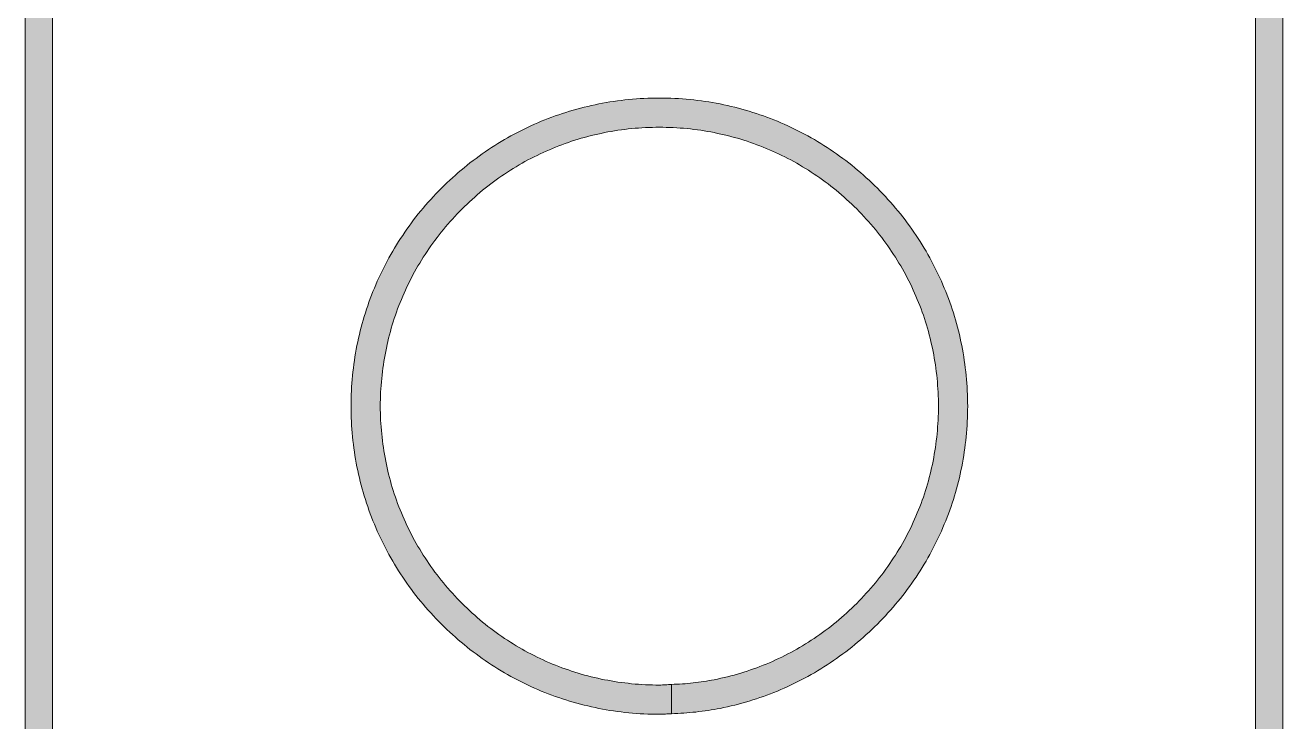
# Model space of a CAD drawing. Header units: millimetres. Extents: x 20 to 38, y -35 to 87.
# Drawn here: x 19.57 to 37.77, y 31.84 to 41.93 of the extents above; entities that cross this region are included whole.
import ezdxf

# ---------------------------------------------------------------- set-up
doc = ezdxf.new("R2010")
doc.units = ezdxf.units.MM
doc.header["$MEASUREMENT"] = 0
doc.layers.add('Layer 2', color=7, linetype='Continuous', lineweight=0)

msp = doc.modelspace()

# ---------------------------------------------------------------- hatches: boundary and pattern name
at = {"layer": 'Layer 2', "transparency": 33554687}
h = msp.add_hatch(color=7, dxfattribs=at)
h.dxf.hatch_style = 2
edge = h.paths.add_edge_path()
edge.add_spline(control_points=[(35.102, 79.435), (35.102, 79.435), (34.694, 79.434), (34.694, 79.434), (34.694, 79.434), (34.285, 79.433), (34.285, 79.433), (34.285, 79.433), (33.877, 79.431), (33.877, 79.431), (33.877, 79.431), (33.468, 79.43), (33.468, 79.43), (33.468, 79.43), (33.06, 79.429), (33.06, 79.429), (33.06, 79.429), (32.652, 79.427), (32.652, 79.427), (32.652, 79.427), (32.243, 79.426), (32.243, 79.426), (32.243, 79.426), (31.835, 79.425), (31.835, 79.425), (31.835, 79.405), (31.835, 79.387), (31.835, 79.37), (31.835, 79.353), (31.835, 79.336), (31.835, 79.32), (31.835, 79.304), (31.835, 79.289), (31.835, 79.273), (31.835, 79.258), (31.835, 79.242), (31.835, 79.226), (31.835, 79.21), (31.835, 79.194), (31.835, 79.176), (31.835, 79.159), (31.835, 79.141), (31.835, 79.121), (31.835, 79.102), (31.835, 79.081), (31.835, 79.058), (31.835, 79.036), (31.835, 79.011), (31.835, 78.985), (31.835, 78.985), (32.243, 78.986), (32.243, 78.986), (32.243, 78.986), (32.652, 78.987), (32.652, 78.987), (32.652, 78.987), (33.06, 78.988), (33.06, 78.988), (33.06, 78.988), (33.468, 78.99), (33.468, 78.99), (33.468, 78.99), (33.877, 78.991), (33.877, 78.991), (33.877, 78.991), (34.285, 78.992), (34.285, 78.992), (34.285, 78.992), (34.694, 78.993), (34.694, 78.993), (34.694, 78.993), (35.102, 78.995), (35.102, 78.995), (35.259, 78.995), (35.412, 78.977), (35.56, 78.943), (35.708, 78.91), (35.851, 78.86), (35.987, 78.796), (36.123, 78.732), (36.252, 78.654), (36.373, 78.563), (36.494, 78.472), (36.607, 78.368), (36.71, 78.254), (36.813, 78.14), (36.906, 78.014), (36.988, 77.88), (37.07, 77.746), (37.141, 77.602), (37.198, 77.451), (37.256, 77.3), (37.301, 77.141), (37.331, 76.977), (37.361, 76.813), (37.377, 76.643), (37.377, 76.469), (37.377, 76.469), (37.377, 62.96), (37.377, 62.96), (37.377, 62.96), (37.377, 49.452), (37.377, 49.452), (37.377, 49.452), (37.377, 35.943), (37.377, 35.943), (37.377, 35.943), (37.377, 22.435), (37.377, 22.435), (37.377, 22.435), (37.377, 8.927), (37.377, 8.927), (37.377, 8.927), (37.377, -4.582), (37.377, -4.582), (37.377, -4.582), (37.377, -18.09), (37.377, -18.09), (37.377, -18.09), (37.377, -31.599), (37.377, -31.599), (37.377, -31.773), (37.361, -31.943), (37.331, -32.107), (37.301, -32.271), (37.256, -32.43), (37.198, -32.581), (37.141, -32.732), (37.07, -32.876), (36.988, -33.01), (36.906, -33.144), (36.813, -33.27), (36.71, -33.384), (36.607, -33.498), (36.494, -33.602), (36.373, -33.693), (36.252, -33.784), (36.123, -33.862), (35.987, -33.926), (35.851, -33.99), (35.708, -34.04), (35.56, -34.073), (35.412, -34.107), (35.259, -34.125), (35.102, -34.125), (35.102, -34.125), (33.495, -34.125), (33.495, -34.125), (33.495, -34.125), (31.888, -34.125), (31.888, -34.125), (31.888, -34.125), (30.281, -34.125), (30.281, -34.125), (30.281, -34.125), (28.674, -34.125), (28.674, -34.125), (28.674, -34.125), (27.067, -34.125), (27.067, -34.125), (27.067, -34.125), (25.459, -34.125), (25.459, -34.125), (25.459, -34.125), (23.852, -34.125), (23.852, -34.125), (23.852, -34.125), (22.245, -34.125), (22.245, -34.125), (22.088, -34.125), (21.935, -34.107), (21.787, -34.073), (21.639, -34.04), (21.497, -33.99), (21.36, -33.926), (21.224, -33.862), (21.095, -33.784), (20.974, -33.693), (20.853, -33.602), (20.74, -33.498), (20.637, -33.384), (20.534, -33.27), (20.441, -33.144), (20.359, -33.01), (20.277, -32.876), (20.207, -32.732), (20.149, -32.581), (20.092, -32.43), (20.047, -32.271), (20.017, -32.107), (19.986, -31.943), (19.97, -31.773), (19.97, -31.599), (19.97, -31.599), (19.97, -18.09), (19.97, -18.09), (19.97, -18.09), (19.97, -4.582), (19.97, -4.582), (19.97, -4.582), (19.97, 8.927), (19.97, 8.927), (19.97, 8.927), (19.97, 22.435), (19.97, 22.435), (19.97, 22.435), (19.97, 35.943), (19.97, 35.943), (19.97, 35.943), (19.97, 49.452), (19.97, 49.452), (19.97, 49.452), (19.97, 62.96), (19.97, 62.96), (19.97, 62.96), (19.97, 76.469), (19.97, 76.469), (19.97, 76.643), (19.986, 76.813), (20.017, 76.977), (20.047, 77.141), (20.092, 77.3), (20.149, 77.451), (20.207, 77.602), (20.277, 77.746), (20.359, 77.88), (20.441, 78.014), (20.534, 78.14), (20.637, 78.254), (20.74, 78.368), (20.853, 78.472), (20.974, 78.563), (21.095, 78.654), (21.224, 78.732), (21.36, 78.796), (21.497, 78.86), (21.639, 78.91), (21.787, 78.943), (21.935, 78.977), (22.088, 78.995), (22.245, 78.995), (22.245, 78.995), (22.663, 78.995), (22.663, 78.995), (22.663, 78.995), (23.081, 78.995), (23.081, 78.995), (23.081, 78.995), (23.5, 78.995), (23.5, 78.995), (23.5, 78.995), (23.918, 78.995), (23.918, 78.995), (23.918, 78.995), (24.336, 78.995), (24.336, 78.995), (24.336, 78.995), (24.401, 78.995), (24.401, 78.995), (24.401, 78.995), (24.606, 78.995), (24.606, 78.995), (24.606, 78.995), (24.71, 78.995), (24.71, 78.995), (24.71, 79.021), (24.71, 79.046), (24.71, 79.068), (24.71, 79.091), (24.71, 79.112), (24.71, 79.131), (24.71, 79.151), (24.71, 79.169), (24.71, 79.186), (24.71, 79.204), (24.71, 79.22), (24.71, 79.236), (24.71, 79.252), (24.71, 79.268), (24.71, 79.283), (24.71, 79.299), (24.71, 79.314), (24.71, 79.33), (24.71, 79.346), (24.71, 79.363), (24.71, 79.38), (24.71, 79.397), (24.71, 79.416), (24.71, 79.435), (24.71, 79.435), (24.596, 79.433), (24.596, 79.433), (24.596, 79.433), (24.401, 79.435), (24.401, 79.435), (24.401, 79.435), (24.336, 79.435), (24.336, 79.435), (24.336, 79.435), (23.918, 79.435), (23.918, 79.435), (23.918, 79.435), (23.5, 79.435), (23.5, 79.435), (23.5, 79.435), (23.081, 79.435), (23.081, 79.435), (23.081, 79.435), (22.663, 79.435), (22.663, 79.435), (22.663, 79.435), (22.245, 79.435), (22.245, 79.435), (22.061, 79.435), (21.881, 79.414), (21.707, 79.375), (21.534, 79.335), (21.366, 79.277), (21.206, 79.202), (21.047, 79.126), (20.895, 79.034), (20.753, 78.928), (20.61, 78.821), (20.478, 78.7), (20.357, 78.565), (20.236, 78.431), (20.127, 78.284), (20.031, 78.126), (19.935, 77.968), (19.852, 77.8), (19.784, 77.622), (19.716, 77.445), (19.664, 77.259), (19.628, 77.066), (19.593, 76.873), (19.574, 76.673), (19.574, 76.469), (19.574, 76.469), (19.574, 62.96), (19.574, 62.96), (19.574, 62.96), (19.574, 49.452), (19.574, 49.452), (19.574, 49.452), (19.574, 35.943), (19.574, 35.943), (19.574, 35.943), (19.574, 22.435), (19.574, 22.435), (19.574, 22.435), (19.574, 8.927), (19.574, 8.927), (19.574, 8.927), (19.574, -4.582), (19.574, -4.582), (19.574, -4.582), (19.574, -18.09), (19.574, -18.09), (19.574, -18.09), (19.574, -31.599), (19.574, -31.599), (19.574, -31.803), (19.593, -32.003), (19.628, -32.196), (19.664, -32.389), (19.716, -32.575), (19.784, -32.752), (19.852, -32.93), (19.935, -33.098), (20.031, -33.256), (20.127, -33.414), (20.236, -33.561), (20.357, -33.695), (20.478, -33.83), (20.61, -33.951), (20.753, -34.058), (20.895, -34.164), (21.047, -34.256), (21.206, -34.332), (21.366, -34.407), (21.534, -34.465), (21.707, -34.505), (21.881, -34.544), (22.061, -34.565), (22.245, -34.565), (22.245, -34.565), (23.852, -34.565), (23.852, -34.565), (23.852, -34.565), (25.459, -34.565), (25.459, -34.565), (25.459, -34.565), (27.067, -34.565), (27.067, -34.565), (27.067, -34.565), (28.674, -34.565), (28.674, -34.565), (28.674, -34.565), (30.281, -34.565), (30.281, -34.565), (30.281, -34.565), (31.888, -34.565), (31.888, -34.565), (31.888, -34.565), (33.495, -34.565), (33.495, -34.565), (33.495, -34.565), (35.102, -34.565), (35.102, -34.565), (35.286, -34.565), (35.466, -34.544), (35.64, -34.505), (35.814, -34.465), (35.981, -34.407), (36.141, -34.332), (36.301, -34.256), (36.453, -34.164), (36.595, -34.058), (36.737, -33.951), (36.869, -33.83), (36.99, -33.695), (37.111, -33.561), (37.221, -33.414), (37.317, -33.256), (37.413, -33.098), (37.496, -32.93), (37.563, -32.752), (37.631, -32.575), (37.684, -32.389), (37.719, -32.196), (37.755, -32.003), (37.774, -31.803), (37.774, -31.599), (37.774, -31.599), (37.774, -18.09), (37.774, -18.09), (37.774, -18.09), (37.774, -4.582), (37.774, -4.582), (37.774, -4.582), (37.774, 8.927), (37.774, 8.927), (37.774, 8.927), (37.774, 22.435), (37.774, 22.435), (37.774, 22.435), (37.774, 35.943), (37.774, 35.943), (37.774, 35.943), (37.774, 49.452), (37.774, 49.452), (37.774, 49.452), (37.774, 62.96), (37.774, 62.96), (37.774, 62.96), (37.774, 76.469), (37.774, 76.469), (37.774, 76.673), (37.755, 76.873), (37.719, 77.066), (37.684, 77.259), (37.631, 77.445), (37.563, 77.622), (37.496, 77.8), (37.413, 77.968), (37.317, 78.126), (37.221, 78.284), (37.111, 78.431), (36.99, 78.565), (36.869, 78.7), (36.737, 78.821), (36.595, 78.928), (36.453, 79.034), (36.301, 79.126), (36.141, 79.202), (35.981, 79.277), (35.814, 79.335), (35.64, 79.375), (35.466, 79.414), (35.286, 79.435), (35.102, 79.435)], knot_values=[0, 0, 0, 0, 1, 1, 1, 2, 2, 2, 3, 3, 3, 4, 4, 4, 5, 5, 5, 6, 6, 6, 7, 7, 7, 8, 8, 8, 9, 9, 9, 10, 10, 10, 11, 11, 11, 12, 12, 12, 13, 13, 13, 14, 14, 14, 15, 15, 15, 16, 16, 16, 17, 17, 17, 18, 18, 18, 19, 19, 19, 20, 20, 20, 21, 21, 21, 22, 22, 22, 23, 23, 23, 24, 24, 24, 25, 25, 25, 26, 26, 26, 27, 27, 27, 28, 28, 28, 29, 29, 29, 30, 30, 30, 31, 31, 31, 32, 32, 32, 33, 33, 33, 34, 34, 34, 35, 35, 35, 36, 36, 36, 37, 37, 37, 38, 38, 38, 39, 39, 39, 40, 40, 40, 41, 41, 41, 42, 42, 42, 43, 43, 43, 44, 44, 44, 45, 45, 45, 46, 46, 46, 47, 47, 47, 48, 48, 48, 49, 49, 49, 50, 50, 50, 51, 51, 51, 52, 52, 52, 53, 53, 53, 54, 54, 54, 55, 55, 55, 56, 56, 56, 57, 57, 57, 58, 58, 58, 59, 59, 59, 60, 60, 60, 61, 61, 61, 62, 62, 62, 63, 63, 63, 64, 64, 64, 65, 65, 65, 66, 66, 66, 67, 67, 67, 68, 68, 68, 69, 69, 69, 70, 70, 70, 71, 71, 71, 72, 72, 72, 73, 73, 73, 74, 74, 74, 75, 75, 75, 76, 76, 76, 77, 77, 77, 78, 78, 78, 79, 79, 79, 80, 80, 80, 81, 81, 81, 82, 82, 82, 83, 83, 83, 84, 84, 84, 85, 85, 85, 86, 86, 86, 87, 87, 87, 88, 88, 88, 89, 89, 89, 90, 90, 90, 91, 91, 91, 92, 92, 92, 93, 93, 93, 94, 94, 94, 95, 95, 95, 96, 96, 96, 97, 97, 97, 98, 98, 98, 99, 99, 99, 100, 100, 100, 101, 101, 101, 102, 102, 102, 103, 103, 103, 104, 104, 104, 105, 105, 105, 106, 106, 106, 107, 107, 107, 108, 108, 108, 109, 109, 109, 110, 110, 110, 111, 111, 111, 112, 112, 112, 113, 113, 113, 114, 114, 114, 115, 115, 115, 116, 116, 116, 117, 117, 117, 118, 118, 118, 119, 119, 119, 120, 120, 120, 121, 121, 121, 122, 122, 122, 123, 123, 123, 124, 124, 124, 125, 125, 125, 126, 126, 126, 127, 127, 127, 128, 128, 128, 129, 129, 129, 130, 130, 130, 131, 131, 131, 132, 132, 132, 133, 133, 133, 134, 134, 134, 135, 135, 135, 136, 136, 136, 137, 137, 137, 138, 138, 138, 139, 139, 139, 140, 140, 140, 141, 141, 141, 142, 142, 142, 143, 143, 143, 144, 144, 144, 145, 145, 145, 146, 146, 146, 147, 147, 147, 148, 148, 148, 149, 149, 149, 150, 150, 150, 151, 151, 151, 152, 152, 152, 153, 153, 153, 154, 154, 154, 155, 155, 155, 156, 156, 156, 157, 157, 157, 158, 158, 158, 159, 159, 159, 160, 160, 160, 160], degree=3, periodic=0)
h = msp.add_hatch(color=7, dxfattribs=at)
h.dxf.hatch_style = 2
edge = h.paths.add_edge_path()
edge.add_spline(control_points=[(33.127, 37.293), (33.099, 37.436), (33.064, 37.577), (33.022, 37.715), (32.98, 37.854), (32.931, 37.99), (32.875, 38.124), (32.82, 38.257), (32.758, 38.388), (32.69, 38.516), (32.621, 38.644), (32.547, 38.768), (32.466, 38.889), (32.385, 39.011), (32.297, 39.128), (32.204, 39.242), (32.111, 39.355), (32.011, 39.465), (31.906, 39.57), (31.801, 39.676), (31.691, 39.775), (31.578, 39.868), (31.464, 39.962), (31.346, 40.049), (31.225, 40.13), (31.104, 40.211), (30.98, 40.286), (30.852, 40.354), (30.724, 40.422), (30.593, 40.484), (30.46, 40.54), (30.326, 40.595), (30.19, 40.644), (30.051, 40.686), (29.913, 40.728), (29.772, 40.763), (29.629, 40.791), (29.486, 40.82), (29.341, 40.841), (29.195, 40.855), (29.048, 40.87), (28.9, 40.877), (28.751, 40.877), (28.602, 40.877), (28.455, 40.87), (28.308, 40.855), (28.162, 40.841), (28.017, 40.82), (27.874, 40.791), (27.731, 40.763), (27.59, 40.728), (27.452, 40.686), (27.313, 40.644), (27.177, 40.595), (27.043, 40.54), (26.909, 40.484), (26.779, 40.422), (26.651, 40.354), (26.523, 40.286), (26.398, 40.211), (26.277, 40.13), (26.156, 40.049), (26.039, 39.962), (25.925, 39.868), (25.812, 39.775), (25.702, 39.676), (25.597, 39.57), (25.491, 39.465), (25.392, 39.355), (25.298, 39.242), (25.205, 39.128), (25.118, 39.01), (25.037, 38.889), (24.956, 38.768), (24.881, 38.644), (24.813, 38.516), (24.744, 38.388), (24.682, 38.257), (24.627, 38.124), (24.572, 37.99), (24.523, 37.854), (24.481, 37.715), (24.439, 37.576), (24.404, 37.435), (24.375, 37.292), (24.347, 37.15), (24.326, 37.005), (24.311, 36.858), (24.297, 36.712), (24.29, 36.564), (24.29, 36.415), (24.29, 36.266), (24.297, 36.119), (24.311, 35.972), (24.326, 35.826), (24.347, 35.681), (24.375, 35.538), (24.404, 35.395), (24.439, 35.254), (24.481, 35.116), (24.523, 34.977), (24.572, 34.841), (24.627, 34.707), (24.682, 34.573), (24.744, 34.442), (24.813, 34.315), (24.881, 34.187), (24.956, 34.062), (25.037, 33.941), (25.118, 33.82), (25.205, 33.703), (25.298, 33.589), (25.392, 33.475), (25.491, 33.366), (25.597, 33.26), (25.702, 33.155), (25.812, 33.056), (25.925, 32.962), (26.039, 32.869), (26.156, 32.782), (26.277, 32.701), (26.398, 32.62), (26.523, 32.545), (26.651, 32.477), (26.779, 32.408), (26.909, 32.346), (27.043, 32.291), (27.177, 32.236), (27.313, 32.187), (27.452, 32.145), (27.59, 32.103), (27.731, 32.068), (27.874, 32.039), (28.017, 32.011), (28.162, 31.99), (28.308, 31.975), (28.455, 31.961), (28.602, 31.954), (28.751, 31.954), (28.781, 31.954), (28.81, 31.955), (28.84, 31.957), (28.869, 31.959), (28.898, 31.961), (28.928, 31.962), (28.928, 32.036), (28.928, 32.09), (28.928, 32.152), (28.928, 32.214), (28.928, 32.284), (28.928, 32.386), (28.898, 32.384), (28.869, 32.382), (28.84, 32.38), (28.81, 32.379), (28.781, 32.377), (28.751, 32.377), (28.617, 32.377), (28.483, 32.384), (28.35, 32.397), (28.218, 32.41), (28.087, 32.429), (27.957, 32.455), (27.828, 32.48), (27.7, 32.512), (27.575, 32.55), (27.45, 32.588), (27.326, 32.632), (27.205, 32.682), (27.084, 32.732), (26.966, 32.788), (26.85, 32.85), (26.735, 32.912), (26.622, 32.98), (26.512, 33.053), (26.403, 33.126), (26.296, 33.205), (26.193, 33.29), (26.091, 33.374), (25.991, 33.464), (25.896, 33.56), (25.801, 33.655), (25.711, 33.754), (25.626, 33.857), (25.542, 33.96), (25.463, 34.066), (25.389, 34.176), (25.316, 34.286), (25.248, 34.398), (25.186, 34.514), (25.125, 34.63), (25.069, 34.748), (25.018, 34.869), (24.968, 34.99), (24.924, 35.113), (24.886, 35.239), (24.848, 35.364), (24.816, 35.492), (24.791, 35.621), (24.765, 35.751), (24.746, 35.882), (24.733, 36.014), (24.72, 36.147), (24.713, 36.281), (24.713, 36.415), (24.713, 36.55), (24.72, 36.684), (24.733, 36.816), (24.746, 36.949), (24.765, 37.08), (24.791, 37.209), (24.816, 37.339), (24.848, 37.466), (24.886, 37.592), (24.924, 37.717), (24.968, 37.841), (25.018, 37.962), (25.069, 38.082), (25.125, 38.201), (25.186, 38.317), (25.248, 38.432), (25.316, 38.545), (25.389, 38.655), (25.463, 38.764), (25.542, 38.871), (25.626, 38.973), (25.711, 39.076), (25.801, 39.175), (25.896, 39.271), (25.991, 39.366), (26.091, 39.456), (26.193, 39.541), (26.296, 39.625), (26.403, 39.704), (26.512, 39.777), (26.622, 39.851), (26.735, 39.918), (26.85, 39.98), (26.966, 40.042), (27.084, 40.098), (27.205, 40.148), (27.326, 40.198), (27.45, 40.242), (27.575, 40.28), (27.7, 40.318), (27.828, 40.35), (27.957, 40.376), (28.087, 40.402), (28.218, 40.421), (28.35, 40.434), (28.483, 40.447), (28.617, 40.454), (28.751, 40.454), (28.886, 40.454), (29.02, 40.447), (29.153, 40.434), (29.285, 40.421), (29.416, 40.402), (29.546, 40.376), (29.675, 40.35), (29.802, 40.318), (29.928, 40.28), (30.053, 40.242), (30.177, 40.198), (30.298, 40.148), (30.419, 40.098), (30.537, 40.042), (30.653, 39.98), (30.768, 39.918), (30.881, 39.851), (30.991, 39.777), (31.1, 39.704), (31.207, 39.625), (31.31, 39.541), (31.412, 39.456), (31.512, 39.366), (31.607, 39.271), (31.702, 39.175), (31.792, 39.076), (31.877, 38.973), (31.961, 38.871), (32.04, 38.764), (32.113, 38.655), (32.187, 38.545), (32.254, 38.432), (32.316, 38.317), (32.378, 38.201), (32.434, 38.083), (32.484, 37.962), (32.534, 37.841), (32.579, 37.717), (32.617, 37.592), (32.655, 37.466), (32.686, 37.339), (32.712, 37.209), (32.738, 37.08), (32.757, 36.949), (32.77, 36.817), (32.783, 36.684), (32.79, 36.55), (32.79, 36.415), (32.79, 36.28), (32.783, 36.147), (32.77, 36.014), (32.757, 35.882), (32.738, 35.751), (32.712, 35.621), (32.686, 35.492), (32.655, 35.364), (32.617, 35.239), (32.579, 35.113), (32.534, 34.99), (32.484, 34.869), (32.434, 34.748), (32.378, 34.629), (32.316, 34.514), (32.254, 34.398), (32.187, 34.285), (32.113, 34.176), (32.04, 34.066), (31.961, 33.96), (31.877, 33.857), (31.792, 33.754), (31.702, 33.655), (31.607, 33.56), (31.512, 33.464), (31.412, 33.374), (31.31, 33.29), (31.207, 33.205), (31.1, 33.126), (30.991, 33.053), (30.881, 32.98), (30.768, 32.912), (30.653, 32.85), (30.537, 32.788), (30.419, 32.732), (30.298, 32.682), (30.177, 32.632), (30.053, 32.588), (29.928, 32.55), (29.802, 32.512), (29.675, 32.48), (29.546, 32.455), (29.445, 32.435), (29.342, 32.42), (29.239, 32.408), (29.136, 32.397), (29.032, 32.39), (28.928, 32.386), (28.928, 32.284), (28.928, 32.214), (28.928, 32.152), (28.928, 32.09), (28.928, 32.036), (28.928, 31.962), (29.046, 31.967), (29.164, 31.975), (29.281, 31.987), (29.398, 32), (29.514, 32.017), (29.629, 32.039), (29.772, 32.068), (29.913, 32.103), (30.051, 32.145), (30.19, 32.187), (30.326, 32.236), (30.46, 32.291), (30.593, 32.346), (30.724, 32.408), (30.852, 32.477), (30.98, 32.545), (31.104, 32.62), (31.225, 32.701), (31.346, 32.782), (31.464, 32.869), (31.578, 32.962), (31.691, 33.056), (31.801, 33.155), (31.906, 33.26), (32.011, 33.366), (32.111, 33.475), (32.204, 33.589), (32.297, 33.702), (32.385, 33.82), (32.466, 33.941), (32.547, 34.062), (32.621, 34.187), (32.69, 34.315), (32.758, 34.442), (32.82, 34.573), (32.875, 34.707), (32.931, 34.84), (32.98, 34.977), (33.022, 35.115), (33.064, 35.254), (33.099, 35.395), (33.127, 35.538), (33.155, 35.681), (33.177, 35.826), (33.191, 35.972), (33.206, 36.118), (33.213, 36.266), (33.213, 36.415), (33.213, 36.564), (33.206, 36.712), (33.191, 36.859), (33.177, 37.005), (33.155, 37.15), (33.127, 37.293)], knot_values=[0, 0, 0, 0, 1, 1, 1, 2, 2, 2, 3, 3, 3, 4, 4, 4, 5, 5, 5, 6, 6, 6, 7, 7, 7, 8, 8, 8, 9, 9, 9, 10, 10, 10, 11, 11, 11, 12, 12, 12, 13, 13, 13, 14, 14, 14, 15, 15, 15, 16, 16, 16, 17, 17, 17, 18, 18, 18, 19, 19, 19, 20, 20, 20, 21, 21, 21, 22, 22, 22, 23, 23, 23, 24, 24, 24, 25, 25, 25, 26, 26, 26, 27, 27, 27, 28, 28, 28, 29, 29, 29, 30, 30, 30, 31, 31, 31, 32, 32, 32, 33, 33, 33, 34, 34, 34, 35, 35, 35, 36, 36, 36, 37, 37, 37, 38, 38, 38, 39, 39, 39, 40, 40, 40, 41, 41, 41, 42, 42, 42, 43, 43, 43, 44, 44, 44, 45, 45, 45, 46, 46, 46, 47, 47, 47, 48, 48, 48, 49, 49, 49, 50, 50, 50, 51, 51, 51, 52, 52, 52, 53, 53, 53, 54, 54, 54, 55, 55, 55, 56, 56, 56, 57, 57, 57, 58, 58, 58, 59, 59, 59, 60, 60, 60, 61, 61, 61, 62, 62, 62, 63, 63, 63, 64, 64, 64, 65, 65, 65, 66, 66, 66, 67, 67, 67, 68, 68, 68, 69, 69, 69, 70, 70, 70, 71, 71, 71, 72, 72, 72, 73, 73, 73, 74, 74, 74, 75, 75, 75, 76, 76, 76, 77, 77, 77, 78, 78, 78, 79, 79, 79, 80, 80, 80, 81, 81, 81, 82, 82, 82, 83, 83, 83, 84, 84, 84, 85, 85, 85, 86, 86, 86, 87, 87, 87, 88, 88, 88, 89, 89, 89, 90, 90, 90, 91, 91, 91, 92, 92, 92, 93, 93, 93, 94, 94, 94, 95, 95, 95, 96, 96, 96, 97, 97, 97, 98, 98, 98, 99, 99, 99, 100, 100, 100, 101, 101, 101, 102, 102, 102, 103, 103, 103, 104, 104, 104, 105, 105, 105, 106, 106, 106, 107, 107, 107, 108, 108, 108, 109, 109, 109, 110, 110, 110, 111, 111, 111, 112, 112, 112, 113, 113, 113, 114, 114, 114, 115, 115, 115, 116, 116, 116, 117, 117, 117, 118, 118, 118, 119, 119, 119, 120, 120, 120, 121, 121, 121, 122, 122, 122, 123, 123, 123, 124, 124, 124, 125, 125, 125, 126, 126, 126, 127, 127, 127, 128, 128, 128, 129, 129, 129, 130, 130, 130, 131, 131, 131, 132, 132, 132, 133, 133, 133, 134, 134, 134, 135, 135, 135, 136, 136, 136, 136], degree=3, periodic=0)

# ---------------------------------------------------------------- linework, layer by layer
at = {"layer": 'Layer 2'}
for points, knots in [([(35.102, 79.435), (35.102, 79.435), (34.694, 79.434), (34.694, 79.434), (34.694, 79.434), (34.285, 79.433), (34.285, 79.433), (34.285, 79.433), (33.877, 79.431), (33.877, 79.431), (33.877, 79.431), (33.468, 79.43), (33.468, 79.43), (33.468, 79.43), (33.06, 79.429), (33.06, 79.429), (33.06, 79.429), (32.652, 79.427), (32.652, 79.427), (32.652, 79.427), (32.243, 79.426), (32.243, 79.426), (32.243, 79.426), (31.835, 79.425), (31.835, 79.425), (31.835, 79.405), (31.835, 79.387), (31.835, 79.37), (31.835, 79.353), (31.835, 79.336), (31.835, 79.32), (31.835, 79.304), (31.835, 79.289), (31.835, 79.273), (31.835, 79.258), (31.835, 79.242), (31.835, 79.226), (31.835, 79.21), (31.835, 79.194), (31.835, 79.176), (31.835, 79.159), (31.835, 79.141), (31.835, 79.121), (31.835, 79.102), (31.835, 79.081), (31.835, 79.058), (31.835, 79.036), (31.835, 79.011), (31.835, 78.985), (31.835, 78.985), (32.243, 78.986), (32.243, 78.986), (32.243, 78.986), (32.652, 78.987), (32.652, 78.987), (32.652, 78.987), (33.06, 78.988), (33.06, 78.988), (33.06, 78.988), (33.468, 78.99), (33.468, 78.99), (33.468, 78.99), (33.877, 78.991), (33.877, 78.991), (33.877, 78.991), (34.285, 78.992), (34.285, 78.992), (34.285, 78.992), (34.694, 78.993), (34.694, 78.993), (34.694, 78.993), (35.102, 78.995), (35.102, 78.995), (35.259, 78.995), (35.412, 78.977), (35.56, 78.943), (35.708, 78.91), (35.851, 78.86), (35.987, 78.796), (36.123, 78.732), (36.252, 78.654), (36.373, 78.563), (36.494, 78.472), (36.607, 78.368), (36.71, 78.254), (36.813, 78.14), (36.906, 78.014), (36.988, 77.88), (37.07, 77.746), (37.141, 77.602), (37.198, 77.451), (37.256, 77.3), (37.301, 77.141), (37.331, 76.977), (37.361, 76.813), (37.377, 76.643), (37.377, 76.469), (37.377, 76.469), (37.377, 62.96), (37.377, 62.96), (37.377, 62.96), (37.377, 49.452), (37.377, 49.452), (37.377, 49.452), (37.377, 35.943), (37.377, 35.943), (37.377, 35.943), (37.377, 22.435), (37.377, 22.435), (37.377, 22.435), (37.377, 8.927), (37.377, 8.927), (37.377, 8.927), (37.377, -4.582), (37.377, -4.582), (37.377, -4.582), (37.377, -18.09), (37.377, -18.09), (37.377, -18.09), (37.377, -31.599), (37.377, -31.599), (37.377, -31.773), (37.361, -31.943), (37.331, -32.107), (37.301, -32.271), (37.256, -32.43), (37.198, -32.581), (37.141, -32.732), (37.07, -32.876), (36.988, -33.01), (36.906, -33.144), (36.813, -33.27), (36.71, -33.384), (36.607, -33.498), (36.494, -33.602), (36.373, -33.693), (36.252, -33.784), (36.123, -33.862), (35.987, -33.926), (35.851, -33.99), (35.708, -34.04), (35.56, -34.073), (35.412, -34.107), (35.259, -34.125), (35.102, -34.125), (35.102, -34.125), (33.495, -34.125), (33.495, -34.125), (33.495, -34.125), (31.888, -34.125), (31.888, -34.125), (31.888, -34.125), (30.281, -34.125), (30.281, -34.125), (30.281, -34.125), (28.674, -34.125), (28.674, -34.125), (28.674, -34.125), (27.067, -34.125), (27.067, -34.125), (27.067, -34.125), (25.459, -34.125), (25.459, -34.125), (25.459, -34.125), (23.852, -34.125), (23.852, -34.125), (23.852, -34.125), (22.245, -34.125), (22.245, -34.125), (22.088, -34.125), (21.935, -34.107), (21.787, -34.073), (21.639, -34.04), (21.497, -33.99), (21.36, -33.926), (21.224, -33.862), (21.095, -33.784), (20.974, -33.693), (20.853, -33.602), (20.74, -33.498), (20.637, -33.384), (20.534, -33.27), (20.441, -33.144), (20.359, -33.01), (20.277, -32.876), (20.207, -32.732), (20.149, -32.581), (20.092, -32.43), (20.047, -32.271), (20.017, -32.107), (19.986, -31.943), (19.97, -31.773), (19.97, -31.599), (19.97, -31.599), (19.97, -18.09), (19.97, -18.09), (19.97, -18.09), (19.97, -4.582), (19.97, -4.582), (19.97, -4.582), (19.97, 8.927), (19.97, 8.927), (19.97, 8.927), (19.97, 22.435), (19.97, 22.435), (19.97, 22.435), (19.97, 35.943), (19.97, 35.943), (19.97, 35.943), (19.97, 49.452), (19.97, 49.452), (19.97, 49.452), (19.97, 62.96), (19.97, 62.96), (19.97, 62.96), (19.97, 76.469), (19.97, 76.469), (19.97, 76.643), (19.986, 76.813), (20.017, 76.977), (20.047, 77.141), (20.092, 77.3), (20.149, 77.451), (20.207, 77.602), (20.277, 77.746), (20.359, 77.88), (20.441, 78.014), (20.534, 78.14), (20.637, 78.254), (20.74, 78.368), (20.853, 78.472), (20.974, 78.563), (21.095, 78.654), (21.224, 78.732), (21.36, 78.796), (21.497, 78.86), (21.639, 78.91), (21.787, 78.943), (21.935, 78.977), (22.088, 78.995), (22.245, 78.995), (22.245, 78.995), (22.663, 78.995), (22.663, 78.995), (22.663, 78.995), (23.081, 78.995), (23.081, 78.995), (23.081, 78.995), (23.5, 78.995), (23.5, 78.995), (23.5, 78.995), (23.918, 78.995), (23.918, 78.995), (23.918, 78.995), (24.336, 78.995), (24.336, 78.995), (24.336, 78.995), (24.401, 78.995), (24.401, 78.995), (24.401, 78.995), (24.606, 78.995), (24.606, 78.995), (24.606, 78.995), (24.71, 78.995), (24.71, 78.995), (24.71, 79.021), (24.71, 79.046), (24.71, 79.068), (24.71, 79.091), (24.71, 79.112), (24.71, 79.131), (24.71, 79.151), (24.71, 79.169), (24.71, 79.186), (24.71, 79.204), (24.71, 79.22), (24.71, 79.236), (24.71, 79.252), (24.71, 79.268), (24.71, 79.283), (24.71, 79.299), (24.71, 79.314), (24.71, 79.33), (24.71, 79.346), (24.71, 79.363), (24.71, 79.38), (24.71, 79.397), (24.71, 79.416), (24.71, 79.435), (24.71, 79.435), (24.596, 79.433), (24.596, 79.433), (24.596, 79.433), (24.401, 79.435), (24.401, 79.435), (24.401, 79.435), (24.336, 79.435), (24.336, 79.435), (24.336, 79.435), (23.918, 79.435), (23.918, 79.435), (23.918, 79.435), (23.5, 79.435), (23.5, 79.435), (23.5, 79.435), (23.081, 79.435), (23.081, 79.435), (23.081, 79.435), (22.663, 79.435), (22.663, 79.435), (22.663, 79.435), (22.245, 79.435), (22.245, 79.435), (22.061, 79.435), (21.881, 79.414), (21.707, 79.375), (21.534, 79.335), (21.366, 79.277), (21.206, 79.202), (21.047, 79.126), (20.895, 79.034), (20.753, 78.928), (20.61, 78.821), (20.478, 78.7), (20.357, 78.565), (20.236, 78.431), (20.127, 78.284), (20.031, 78.126), (19.935, 77.968), (19.852, 77.8), (19.784, 77.622), (19.716, 77.445), (19.664, 77.259), (19.628, 77.066), (19.593, 76.873), (19.574, 76.673), (19.574, 76.469), (19.574, 76.469), (19.574, 62.96), (19.574, 62.96), (19.574, 62.96), (19.574, 49.452), (19.574, 49.452), (19.574, 49.452), (19.574, 35.943), (19.574, 35.943), (19.574, 35.943), (19.574, 22.435), (19.574, 22.435), (19.574, 22.435), (19.574, 8.927), (19.574, 8.927), (19.574, 8.927), (19.574, -4.582), (19.574, -4.582), (19.574, -4.582), (19.574, -18.09), (19.574, -18.09), (19.574, -18.09), (19.574, -31.599), (19.574, -31.599), (19.574, -31.803), (19.593, -32.003), (19.628, -32.196), (19.664, -32.389), (19.716, -32.575), (19.784, -32.752), (19.852, -32.93), (19.935, -33.098), (20.031, -33.256), (20.127, -33.414), (20.236, -33.561), (20.357, -33.695), (20.478, -33.83), (20.61, -33.951), (20.753, -34.058), (20.895, -34.164), (21.047, -34.256), (21.206, -34.332), (21.366, -34.407), (21.534, -34.465), (21.707, -34.505), (21.881, -34.544), (22.061, -34.565), (22.245, -34.565), (22.245, -34.565), (23.852, -34.565), (23.852, -34.565), (23.852, -34.565), (25.459, -34.565), (25.459, -34.565), (25.459, -34.565), (27.067, -34.565), (27.067, -34.565), (27.067, -34.565), (28.674, -34.565), (28.674, -34.565), (28.674, -34.565), (30.281, -34.565), (30.281, -34.565), (30.281, -34.565), (31.888, -34.565), (31.888, -34.565), (31.888, -34.565), (33.495, -34.565), (33.495, -34.565), (33.495, -34.565), (35.102, -34.565), (35.102, -34.565), (35.286, -34.565), (35.466, -34.544), (35.64, -34.505), (35.814, -34.465), (35.981, -34.407), (36.141, -34.332), (36.301, -34.256), (36.453, -34.164), (36.595, -34.058), (36.737, -33.951), (36.869, -33.83), (36.99, -33.695), (37.111, -33.561), (37.221, -33.414), (37.317, -33.256), (37.413, -33.098), (37.496, -32.93), (37.563, -32.752), (37.631, -32.575), (37.684, -32.389), (37.719, -32.196), (37.755, -32.003), (37.774, -31.803), (37.774, -31.599), (37.774, -31.599), (37.774, -18.09), (37.774, -18.09), (37.774, -18.09), (37.774, -4.582), (37.774, -4.582), (37.774, -4.582), (37.774, 8.927), (37.774, 8.927), (37.774, 8.927), (37.774, 22.435), (37.774, 22.435), (37.774, 22.435), (37.774, 35.943), (37.774, 35.943), (37.774, 35.943), (37.774, 49.452), (37.774, 49.452), (37.774, 49.452), (37.774, 62.96), (37.774, 62.96), (37.774, 62.96), (37.774, 76.469), (37.774, 76.469), (37.774, 76.673), (37.755, 76.873), (37.719, 77.066), (37.684, 77.259), (37.631, 77.445), (37.563, 77.622), (37.496, 77.8), (37.413, 77.968), (37.317, 78.126), (37.221, 78.284), (37.111, 78.431), (36.99, 78.565), (36.869, 78.7), (36.737, 78.821), (36.595, 78.928), (36.453, 79.034), (36.301, 79.126), (36.141, 79.202), (35.981, 79.277), (35.814, 79.335), (35.64, 79.375), (35.466, 79.414), (35.286, 79.435), (35.102, 79.435)], [0, 0, 0, 0, 1, 1, 1, 2, 2, 2, 3, 3, 3, 4, 4, 4, 5, 5, 5, 6, 6, 6, 7, 7, 7, 8, 8, 8, 9, 9, 9, 10, 10, 10, 11, 11, 11, 12, 12, 12, 13, 13, 13, 14, 14, 14, 15, 15, 15, 16, 16, 16, 17, 17, 17, 18, 18, 18, 19, 19, 19, 20, 20, 20, 21, 21, 21, 22, 22, 22, 23, 23, 23, 24, 24, 24, 25, 25, 25, 26, 26, 26, 27, 27, 27, 28, 28, 28, 29, 29, 29, 30, 30, 30, 31, 31, 31, 32, 32, 32, 33, 33, 33, 34, 34, 34, 35, 35, 35, 36, 36, 36, 37, 37, 37, 38, 38, 38, 39, 39, 39, 40, 40, 40, 41, 41, 41, 42, 42, 42, 43, 43, 43, 44, 44, 44, 45, 45, 45, 46, 46, 46, 47, 47, 47, 48, 48, 48, 49, 49, 49, 50, 50, 50, 51, 51, 51, 52, 52, 52, 53, 53, 53, 54, 54, 54, 55, 55, 55, 56, 56, 56, 57, 57, 57, 58, 58, 58, 59, 59, 59, 60, 60, 60, 61, 61, 61, 62, 62, 62, 63, 63, 63, 64, 64, 64, 65, 65, 65, 66, 66, 66, 67, 67, 67, 68, 68, 68, 69, 69, 69, 70, 70, 70, 71, 71, 71, 72, 72, 72, 73, 73, 73, 74, 74, 74, 75, 75, 75, 76, 76, 76, 77, 77, 77, 78, 78, 78, 79, 79, 79, 80, 80, 80, 81, 81, 81, 82, 82, 82, 83, 83, 83, 84, 84, 84, 85, 85, 85, 86, 86, 86, 87, 87, 87, 88, 88, 88, 89, 89, 89, 90, 90, 90, 91, 91, 91, 92, 92, 92, 93, 93, 93, 94, 94, 94, 95, 95, 95, 96, 96, 96, 97, 97, 97, 98, 98, 98, 99, 99, 99, 100, 100, 100, 101, 101, 101, 102, 102, 102, 103, 103, 103, 104, 104, 104, 105, 105, 105, 106, 106, 106, 107, 107, 107, 108, 108, 108, 109, 109, 109, 110, 110, 110, 111, 111, 111, 112, 112, 112, 113, 113, 113, 114, 114, 114, 115, 115, 115, 116, 116, 116, 117, 117, 117, 118, 118, 118, 119, 119, 119, 120, 120, 120, 121, 121, 121, 122, 122, 122, 123, 123, 123, 124, 124, 124, 125, 125, 125, 126, 126, 126, 127, 127, 127, 128, 128, 128, 129, 129, 129, 130, 130, 130, 131, 131, 131, 132, 132, 132, 133, 133, 133, 134, 134, 134, 135, 135, 135, 136, 136, 136, 137, 137, 137, 138, 138, 138, 139, 139, 139, 140, 140, 140, 141, 141, 141, 142, 142, 142, 143, 143, 143, 144, 144, 144, 145, 145, 145, 146, 146, 146, 147, 147, 147, 148, 148, 148, 149, 149, 149, 150, 150, 150, 151, 151, 151, 152, 152, 152, 153, 153, 153, 154, 154, 154, 155, 155, 155, 156, 156, 156, 157, 157, 157, 158, 158, 158, 159, 159, 159, 160, 160, 160, 160]), ([(33.127, 37.293), (33.099, 37.436), (33.064, 37.577), (33.022, 37.715), (32.98, 37.854), (32.931, 37.99), (32.875, 38.124), (32.82, 38.257), (32.758, 38.388), (32.69, 38.516), (32.621, 38.644), (32.547, 38.768), (32.466, 38.889), (32.385, 39.011), (32.297, 39.128), (32.204, 39.242), (32.111, 39.355), (32.011, 39.465), (31.906, 39.57), (31.801, 39.676), (31.691, 39.775), (31.578, 39.868), (31.464, 39.962), (31.346, 40.049), (31.225, 40.13), (31.104, 40.211), (30.98, 40.286), (30.852, 40.354), (30.724, 40.422), (30.593, 40.484), (30.46, 40.54), (30.326, 40.595), (30.19, 40.644), (30.051, 40.686), (29.913, 40.728), (29.772, 40.763), (29.629, 40.791), (29.486, 40.82), (29.341, 40.841), (29.195, 40.855), (29.048, 40.87), (28.9, 40.877), (28.751, 40.877), (28.602, 40.877), (28.455, 40.87), (28.308, 40.855), (28.162, 40.841), (28.017, 40.82), (27.874, 40.791), (27.731, 40.763), (27.59, 40.728), (27.452, 40.686), (27.313, 40.644), (27.177, 40.595), (27.043, 40.54), (26.909, 40.484), (26.779, 40.422), (26.651, 40.354), (26.523, 40.286), (26.398, 40.211), (26.277, 40.13), (26.156, 40.049), (26.039, 39.962), (25.925, 39.868), (25.812, 39.775), (25.702, 39.676), (25.597, 39.57), (25.491, 39.465), (25.392, 39.355), (25.298, 39.242), (25.205, 39.128), (25.118, 39.01), (25.037, 38.889), (24.956, 38.768), (24.881, 38.644), (24.813, 38.516), (24.744, 38.388), (24.682, 38.257), (24.627, 38.124), (24.572, 37.99), (24.523, 37.854), (24.481, 37.715), (24.439, 37.576), (24.404, 37.435), (24.375, 37.292), (24.347, 37.15), (24.326, 37.005), (24.311, 36.858), (24.297, 36.712), (24.29, 36.564), (24.29, 36.415), (24.29, 36.266), (24.297, 36.119), (24.311, 35.972), (24.326, 35.826), (24.347, 35.681), (24.375, 35.538), (24.404, 35.395), (24.439, 35.254), (24.481, 35.116), (24.523, 34.977), (24.572, 34.841), (24.627, 34.707), (24.682, 34.573), (24.744, 34.442), (24.813, 34.315), (24.881, 34.187), (24.956, 34.062), (25.037, 33.941), (25.118, 33.82), (25.205, 33.703), (25.298, 33.589), (25.392, 33.475), (25.491, 33.366), (25.597, 33.26), (25.702, 33.155), (25.812, 33.056), (25.925, 32.962), (26.039, 32.869), (26.156, 32.782), (26.277, 32.701), (26.398, 32.62), (26.523, 32.545), (26.651, 32.477), (26.779, 32.408), (26.909, 32.346), (27.043, 32.291), (27.177, 32.236), (27.313, 32.187), (27.452, 32.145), (27.59, 32.103), (27.731, 32.068), (27.874, 32.039), (28.017, 32.011), (28.162, 31.99), (28.308, 31.975), (28.455, 31.961), (28.602, 31.954), (28.751, 31.954), (28.781, 31.954), (28.81, 31.955), (28.84, 31.957), (28.869, 31.959), (28.898, 31.961), (28.928, 31.962), (28.928, 32.036), (28.928, 32.09), (28.928, 32.152), (28.928, 32.214), (28.928, 32.284), (28.928, 32.386), (28.898, 32.384), (28.869, 32.382), (28.84, 32.38), (28.81, 32.379), (28.781, 32.377), (28.751, 32.377), (28.617, 32.377), (28.483, 32.384), (28.35, 32.397), (28.218, 32.41), (28.087, 32.429), (27.957, 32.455), (27.828, 32.48), (27.7, 32.512), (27.575, 32.55), (27.45, 32.588), (27.326, 32.632), (27.205, 32.682), (27.084, 32.732), (26.966, 32.788), (26.85, 32.85), (26.735, 32.912), (26.622, 32.98), (26.512, 33.053), (26.403, 33.126), (26.296, 33.205), (26.193, 33.29), (26.091, 33.374), (25.991, 33.464), (25.896, 33.56), (25.801, 33.655), (25.711, 33.754), (25.626, 33.857), (25.542, 33.96), (25.463, 34.066), (25.389, 34.176), (25.316, 34.286), (25.248, 34.398), (25.186, 34.514), (25.125, 34.63), (25.069, 34.748), (25.018, 34.869), (24.968, 34.99), (24.924, 35.113), (24.886, 35.239), (24.848, 35.364), (24.816, 35.492), (24.791, 35.621), (24.765, 35.751), (24.746, 35.882), (24.733, 36.014), (24.72, 36.147), (24.713, 36.281), (24.713, 36.415), (24.713, 36.55), (24.72, 36.684), (24.733, 36.816), (24.746, 36.949), (24.765, 37.08), (24.791, 37.209), (24.816, 37.339), (24.848, 37.466), (24.886, 37.592), (24.924, 37.717), (24.968, 37.841), (25.018, 37.962), (25.069, 38.082), (25.125, 38.201), (25.186, 38.317), (25.248, 38.432), (25.316, 38.545), (25.389, 38.655), (25.463, 38.764), (25.542, 38.871), (25.626, 38.973), (25.711, 39.076), (25.801, 39.175), (25.896, 39.271), (25.991, 39.366), (26.091, 39.456), (26.193, 39.541), (26.296, 39.625), (26.403, 39.704), (26.512, 39.777), (26.622, 39.851), (26.735, 39.918), (26.85, 39.98), (26.966, 40.042), (27.084, 40.098), (27.205, 40.148), (27.326, 40.198), (27.45, 40.242), (27.575, 40.28), (27.7, 40.318), (27.828, 40.35), (27.957, 40.376), (28.087, 40.402), (28.218, 40.421), (28.35, 40.434), (28.483, 40.447), (28.617, 40.454), (28.751, 40.454), (28.886, 40.454), (29.02, 40.447), (29.153, 40.434), (29.285, 40.421), (29.416, 40.402), (29.546, 40.376), (29.675, 40.35), (29.802, 40.318), (29.928, 40.28), (30.053, 40.242), (30.177, 40.198), (30.298, 40.148), (30.419, 40.098), (30.537, 40.042), (30.653, 39.98), (30.768, 39.918), (30.881, 39.851), (30.991, 39.777), (31.1, 39.704), (31.207, 39.625), (31.31, 39.541), (31.412, 39.456), (31.512, 39.366), (31.607, 39.271), (31.702, 39.175), (31.792, 39.076), (31.877, 38.973), (31.961, 38.871), (32.04, 38.764), (32.113, 38.655), (32.187, 38.545), (32.254, 38.432), (32.316, 38.317), (32.378, 38.201), (32.434, 38.083), (32.484, 37.962), (32.534, 37.841), (32.579, 37.717), (32.617, 37.592), (32.655, 37.466), (32.686, 37.339), (32.712, 37.209), (32.738, 37.08), (32.757, 36.949), (32.77, 36.817), (32.783, 36.684), (32.79, 36.55), (32.79, 36.415), (32.79, 36.28), (32.783, 36.147), (32.77, 36.014), (32.757, 35.882), (32.738, 35.751), (32.712, 35.621), (32.686, 35.492), (32.655, 35.364), (32.617, 35.239), (32.579, 35.113), (32.534, 34.99), (32.484, 34.869), (32.434, 34.748), (32.378, 34.629), (32.316, 34.514), (32.254, 34.398), (32.187, 34.285), (32.113, 34.176), (32.04, 34.066), (31.961, 33.96), (31.877, 33.857), (31.792, 33.754), (31.702, 33.655), (31.607, 33.56), (31.512, 33.464), (31.412, 33.374), (31.31, 33.29), (31.207, 33.205), (31.1, 33.126), (30.991, 33.053), (30.881, 32.98), (30.768, 32.912), (30.653, 32.85), (30.537, 32.788), (30.419, 32.732), (30.298, 32.682), (30.177, 32.632), (30.053, 32.588), (29.928, 32.55), (29.802, 32.512), (29.675, 32.48), (29.546, 32.455), (29.445, 32.435), (29.342, 32.42), (29.239, 32.408), (29.136, 32.397), (29.032, 32.39), (28.928, 32.386), (28.928, 32.284), (28.928, 32.214), (28.928, 32.152), (28.928, 32.09), (28.928, 32.036), (28.928, 31.962), (29.046, 31.967), (29.164, 31.975), (29.281, 31.987), (29.398, 32), (29.514, 32.017), (29.629, 32.039), (29.772, 32.068), (29.913, 32.103), (30.051, 32.145), (30.19, 32.187), (30.326, 32.236), (30.46, 32.291), (30.593, 32.346), (30.724, 32.408), (30.852, 32.477), (30.98, 32.545), (31.104, 32.62), (31.225, 32.701), (31.346, 32.782), (31.464, 32.869), (31.578, 32.962), (31.691, 33.056), (31.801, 33.155), (31.906, 33.26), (32.011, 33.366), (32.111, 33.475), (32.204, 33.589), (32.297, 33.702), (32.385, 33.82), (32.466, 33.941), (32.547, 34.062), (32.621, 34.187), (32.69, 34.315), (32.758, 34.442), (32.82, 34.573), (32.875, 34.707), (32.931, 34.84), (32.98, 34.977), (33.022, 35.115), (33.064, 35.254), (33.099, 35.395), (33.127, 35.538), (33.155, 35.681), (33.177, 35.826), (33.191, 35.972), (33.206, 36.118), (33.213, 36.266), (33.213, 36.415), (33.213, 36.564), (33.206, 36.712), (33.191, 36.859), (33.177, 37.005), (33.155, 37.15), (33.127, 37.293)], [0, 0, 0, 0, 1, 1, 1, 2, 2, 2, 3, 3, 3, 4, 4, 4, 5, 5, 5, 6, 6, 6, 7, 7, 7, 8, 8, 8, 9, 9, 9, 10, 10, 10, 11, 11, 11, 12, 12, 12, 13, 13, 13, 14, 14, 14, 15, 15, 15, 16, 16, 16, 17, 17, 17, 18, 18, 18, 19, 19, 19, 20, 20, 20, 21, 21, 21, 22, 22, 22, 23, 23, 23, 24, 24, 24, 25, 25, 25, 26, 26, 26, 27, 27, 27, 28, 28, 28, 29, 29, 29, 30, 30, 30, 31, 31, 31, 32, 32, 32, 33, 33, 33, 34, 34, 34, 35, 35, 35, 36, 36, 36, 37, 37, 37, 38, 38, 38, 39, 39, 39, 40, 40, 40, 41, 41, 41, 42, 42, 42, 43, 43, 43, 44, 44, 44, 45, 45, 45, 46, 46, 46, 47, 47, 47, 48, 48, 48, 49, 49, 49, 50, 50, 50, 51, 51, 51, 52, 52, 52, 53, 53, 53, 54, 54, 54, 55, 55, 55, 56, 56, 56, 57, 57, 57, 58, 58, 58, 59, 59, 59, 60, 60, 60, 61, 61, 61, 62, 62, 62, 63, 63, 63, 64, 64, 64, 65, 65, 65, 66, 66, 66, 67, 67, 67, 68, 68, 68, 69, 69, 69, 70, 70, 70, 71, 71, 71, 72, 72, 72, 73, 73, 73, 74, 74, 74, 75, 75, 75, 76, 76, 76, 77, 77, 77, 78, 78, 78, 79, 79, 79, 80, 80, 80, 81, 81, 81, 82, 82, 82, 83, 83, 83, 84, 84, 84, 85, 85, 85, 86, 86, 86, 87, 87, 87, 88, 88, 88, 89, 89, 89, 90, 90, 90, 91, 91, 91, 92, 92, 92, 93, 93, 93, 94, 94, 94, 95, 95, 95, 96, 96, 96, 97, 97, 97, 98, 98, 98, 99, 99, 99, 100, 100, 100, 101, 101, 101, 102, 102, 102, 103, 103, 103, 104, 104, 104, 105, 105, 105, 106, 106, 106, 107, 107, 107, 108, 108, 108, 109, 109, 109, 110, 110, 110, 111, 111, 111, 112, 112, 112, 113, 113, 113, 114, 114, 114, 115, 115, 115, 116, 116, 116, 117, 117, 117, 118, 118, 118, 119, 119, 119, 120, 120, 120, 121, 121, 121, 122, 122, 122, 123, 123, 123, 124, 124, 124, 125, 125, 125, 126, 126, 126, 127, 127, 127, 128, 128, 128, 129, 129, 129, 130, 130, 130, 131, 131, 131, 132, 132, 132, 133, 133, 133, 134, 134, 134, 135, 135, 135, 136, 136, 136, 136])]:
    msp.add_open_spline(points, degree=3, knots=knots, dxfattribs=at)

doc.saveas('drawing.dxf')
